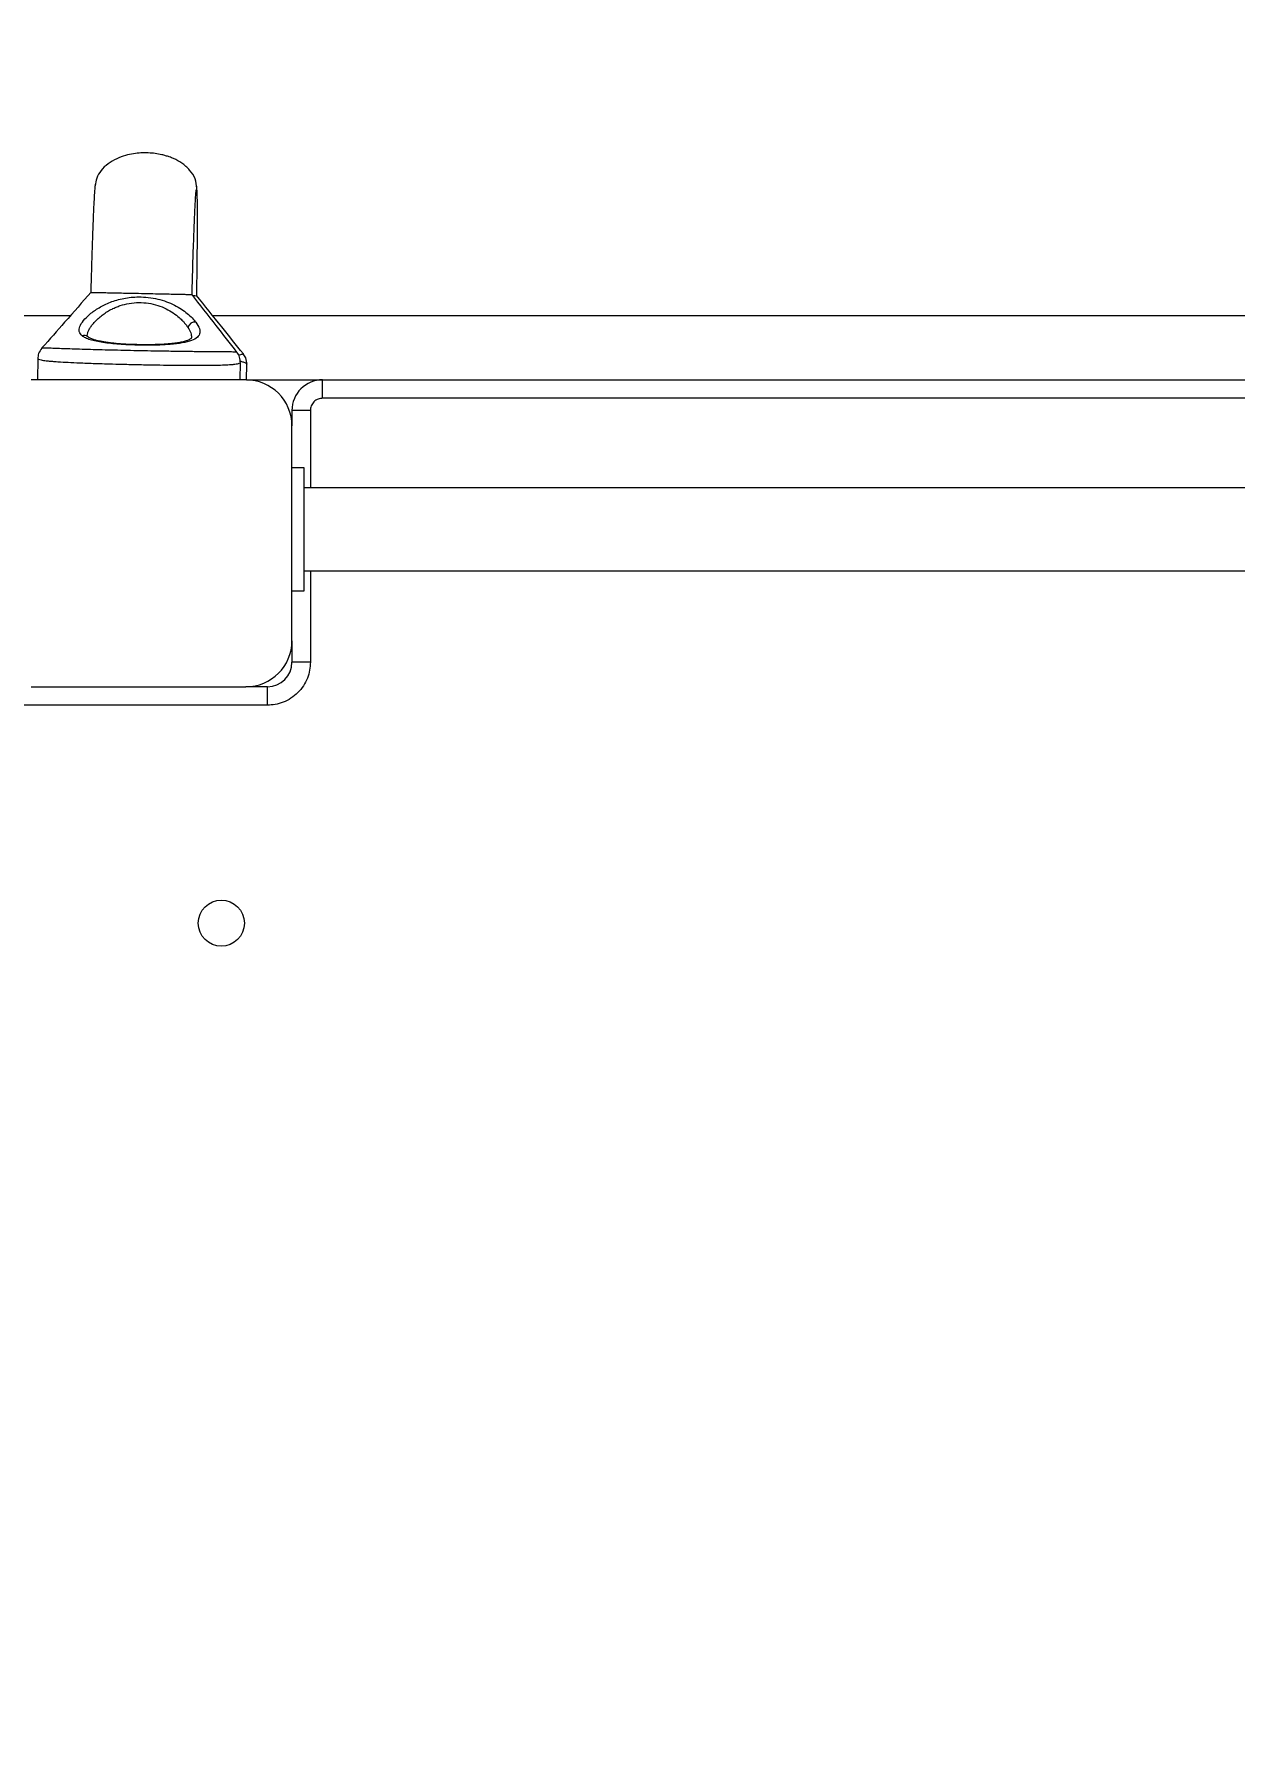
# Model space of a CAD drawing. Header units: millimetres. Extents: x -9110 to 8278, y -6387 to 5914.
# Drawn here: x -2915 to -2524, y -940 to -383 of the extents above; entities that cross this region are included whole.
import ezdxf

# ---------------------------------------------------------------- set-up
doc = ezdxf.new("R2010")
doc.units = ezdxf.units.MM
for name, color, linetype in [('DIKOM_ОБЪЕКТ', 7, 'Continuous'), ('DIKOM_РАЗМЕР_ЗОНА', 7, 'Continuous'), ('DIKOM_РАЗМЕР_ОБЪЕКТА', 7, 'Continuous')]:
    doc.layers.add(name, color=color, linetype=linetype)
doc.styles.add('style1', font='arial.ttf', dxfattribs={"width": 0.8})
doc.dimstyles.new('1-50', dxfattribs={"dimtxt": 300, "dimasz": 200, "dimexe": 100, "dimexo": 0, "dimgap": 100, "dimtad": 1, "dimtxsty": 'style1', "dimcen": 200, "dimclrd": 7, "dimclre": 7, "dimclrt": 7, "dimadec": 1, "dimazin": 2, "dimtfac": 1, "dimtmove": 0, "dimatfit": 2, "dimfxl": 0, "dimlwd": 25, "dimlwe": 18, "dimarcsym": 0})

# ---------------------------------------------------------------- blocks, each defined once
blk = doc.blocks.new('*D9')
at = {"layer": 'Defpoints', "color": 0, "transparency": 16777216}
for p in [(-2194.75, 3914.39), (-7206.95, -3406.45), (-367.75, -3406.45)]:
    blk.add_point(p, dxfattribs=at)
at = {"layer": 'DIKOM_РАЗМЕР_ОБЪЕКТА', "color": 7, "lineweight": 18, "transparency": 16777216}
for p, q in [((-2194.75, 3914.39), (-7306.95, 3914.39)), ((-367.75, -3406.45), (-7306.95, -3406.45))]:
    blk.add_line(p, q, dxfattribs=at)
at = {"layer": 'DIKOM_РАЗМЕР_ОБЪЕКТА', "color": 7, "lineweight": 25, "transparency": 16777216}
blk.add_line((-7206.95, 3714.39), (-7206.95, -3206.45), dxfattribs=at)
at = {"layer": 'DIKOM_РАЗМЕР_ОБЪЕКТА', "color": 7, "transparency": 16777216}
for points in [[(-7240.28, 3714.39), (-7173.61, 3714.39), (-7206.95, 3914.39)], [(-7240.28, -3206.45), (-7173.61, -3206.45), (-7206.95, -3406.45)]]:
    blk.add_solid(points, dxfattribs=at)
at = {"layer": 'DIKOM_РАЗМЕР_ОБЪЕКТА', "color": 7, "transparency": 16777216, "insert": (-7460.22, 292.26), "char_height": 300, "attachment_point": 5, "rotation": 90, "style": 'style1'}
blk.add_mtext('7300', dxfattribs=at)
blk = doc.blocks.new('*D10')
at = {"layer": 'Defpoints', "color": 0, "transparency": 16777216}
for p in [(-3851.31, 5914.39), (-8660.16, -5406.45), (-497.85, -5406.45)]:
    blk.add_point(p, dxfattribs=at)
at = {"layer": 'DIKOM_РАЗМЕР_ЗОНА', "color": 7, "lineweight": 18, "transparency": 16777216}
for p, q in [((-3851.31, 5914.39), (-8760.16, 5914.39)), ((-497.85, -5406.45), (-8760.16, -5406.45))]:
    blk.add_line(p, q, dxfattribs=at)
at = {"layer": 'DIKOM_РАЗМЕР_ЗОНА', "color": 7, "lineweight": 25, "transparency": 16777216}
blk.add_line((-8660.16, 5714.39), (-8660.16, -5206.45), dxfattribs=at)
at = {"layer": 'DIKOM_РАЗМЕР_ЗОНА', "color": 7, "transparency": 16777216}
for points in [[(-8693.49, 5714.39), (-8626.83, 5714.39), (-8660.16, 5914.39)], [(-8693.49, -5206.45), (-8626.83, -5206.45), (-8660.16, -5406.45)]]:
    blk.add_solid(points, dxfattribs=at)
at = {"layer": 'DIKOM_РАЗМЕР_ЗОНА', "color": 7, "transparency": 16777216, "insert": (-8913.43, 268.46), "char_height": 300, "attachment_point": 5, "rotation": 90, "style": 'style1'}
blk.add_mtext('11300', dxfattribs=at)
blk = doc.blocks.new('*D11')
at = {"layer": 'Defpoints', "color": 0, "transparency": 16777216}
for p in [(-6509.94, 303.97), (6278.2, -1263.03), (6278.2, -4309.96)]:
    blk.add_point(p, dxfattribs=at)
at = {"layer": 'DIKOM_РАЗМЕР_ОБЪЕКТА', "color": 7, "lineweight": 18, "transparency": 16777216}
for p, q in [((-6509.94, 303.97), (-6509.94, -4409.96)), ((6278.2, -1263.03), (6278.2, -4409.96))]:
    blk.add_line(p, q, dxfattribs=at)
at = {"layer": 'DIKOM_РАЗМЕР_ОБЪЕКТА', "color": 7, "lineweight": 25, "transparency": 16777216}
blk.add_line((-6309.94, -4309.96), (6078.2, -4309.96), dxfattribs=at)
at = {"layer": 'DIKOM_РАЗМЕР_ОБЪЕКТА', "color": 7, "transparency": 16777216}
for points in [[(-6309.94, -4276.63), (-6309.94, -4343.29), (-6509.94, -4309.96)], [(6078.2, -4276.63), (6078.2, -4343.29), (6278.2, -4309.96)]]:
    blk.add_solid(points, dxfattribs=at)
at = {"layer": 'DIKOM_РАЗМЕР_ОБЪЕКТА', "color": 7, "transparency": 16777216, "insert": (-27.26, -4056.79), "char_height": 300, "attachment_point": 5, "style": 'style1'}
blk.add_mtext('12800', dxfattribs=at)

msp = doc.modelspace()

# ---------------------------------------------------------------- linework, layer by layer
at = {"layer": 'DIKOM_ОБЪЕКТ', "color": 7, "linetype": 'Continuous', "lineweight": 15}
for p, q in [((-2930.52, -475.032), (-2903.317, -475.032)), ((-2857.125, -475.032), (-2194.816, -475.032)), ((-2897.926, -481.665), (-2897.937, -481.593)), ((-2914.029, -489.049), (-2914.174, -496.032)), ((-2849.201, -487.018), (-2849.177, -487.031)), ((-2848.159, -496.032), (-2848.042, -490.362)), ((-2846.015, -496.033), (-2845.91, -490.952)), ((-2846.248, -496.032), (-2916.248, -496.032)), ((-2846.015, -496.032), (-2194.816, -496.032)), ((-2821.248, -502.032), (-2821.248, -496.032)), ((-2831.248, -506.032), (-2831.248, -511.032)), ((-2825.248, -506.032), (-2831.248, -506.032)), ((-2825.248, -506.032), (-2825.248, -531.249)), ((-2194.816, -502.032), (-2821.248, -502.032)), ((-2831.248, -581.032), (-2831.248, -511.032)), ((-2827.248, -524.749), (-2831.248, -524.749)), ((-2827.248, -564.749), (-2827.248, -524.749)), ((-2194.816, -531.249), (-2827.248, -531.249)), ((-2827.248, -558.249), (-2194.816, -558.249)), ((-2825.248, -558.249), (-2825.248, -588.032)), ((-2831.248, -564.749), (-2827.248, -564.749)), ((-2831.248, -581.032), (-2831.248, -588.032)), ((-2825.248, -588.032), (-2831.248, -588.032)), ((-2916.248, -596.032), (-2846.248, -596.032)), ((-2839.248, -596.032), (-2846.248, -596.032)), ((-2839.248, -602.032), (-2839.248, -596.032)), ((-2839.248, -602.032), (-2921.248, -602.032))]:
    msp.add_line(p, q, dxfattribs=at)
at = {"layer": 'DIKOM_ОБЪЕКТ', "color": 7, "linetype": 'Continuous', "lineweight": 15, "flags": 128}
msp.add_lwpolyline([(-2847.087, -487.543), (-2847.077, -487.555), (-2847.094, -487.588), (-2847.152, -487.627), (-2847.253, -487.673), (-2847.52, -487.764), (-2847.791, -487.841), (-2847.988, -487.891), (-2848.043, -487.905), (-2848.057, -487.908), (-2848.061, -487.909), (-2848.062, -487.909), (-2848.062, -487.91), (-2848.062, -487.91), (-2848.062, -487.91), (-2848.062, -487.91), (-2848.062, -487.91), (-2848.062, -487.91), (-2848.062, -487.91), (-2848.442, -487.998), (-2848.631, -488.037)], dxfattribs=at)
at = {"layer": 'DIKOM_ОБЪЕКТ', "color": 7, "linetype": 'Continuous', "lineweight": 15}
msp.add_circle((-2854.248, -673.032), 7.5, dxfattribs=at)
for centre, radius, start, end in [((-2862.928, -479.495), 2.248, 80.28234, 166.91989), ((-2898.92, -483.393), 1.82, 49.28895, 112.17341), ((-2846.248, -511.032), 15, 0, 90), ((-2821.248, -506.032), 10, 90, 180), ((-2846.248, -581.032), 15, 270, 0), ((-2839.248, -588.032), 8, 270, 0)]:
    msp.add_arc(centre, radius, start, end, dxfattribs=at)
for points, knots in [([(-2862.24, -433.615), (-2862.342, -432.585), (-2862.547, -430.501), (-2864.432, -427.61), (-2866.946, -425.453), (-2869.305, -424.167), (-2871.107, -423.448), (-2872.412, -423.026), (-2874.661, -422.442), (-2878.172, -421.981), (-2882.153, -422.198), (-2885.606, -422.945), (-2888.438, -423.969), (-2891.217, -425.569), (-2893.496, -427.715), (-2895.018, -430.244), (-2895.235, -432.01), (-2895.34, -432.857)], [0, 0, 0, 0, 0.0789997, 0.1598851, 0.2389901, 0.3068034, 0.3408326, 0.3683276, 0.3974818, 0.4946725, 0.6014545, 0.659632, 0.7282086, 0.801414, 0.8729144, 0.9390734, 1, 1, 1, 1]), ([(-2895.255, -432.209), (-2895.295, -432.313), (-2895.37, -432.511), (-2895.498, -433.81), (-2895.625, -435.614), (-2895.748, -437.783), (-2895.862, -440.136), (-2895.968, -442.535), (-2896.063, -444.867), (-2896.145, -447.053), (-2896.218, -449.033), (-2896.284, -450.932), (-2896.354, -453.028), (-2896.45, -456.003), (-2896.577, -460.216), (-2896.694, -464.257), (-2896.764, -466.949), (-2896.78, -467.568)], [0, 0, 0, 0, 0.117616, 0.2256615, 0.3232289, 0.4101343, 0.4865689, 0.5530776, 0.6103782, 0.6591675, 0.700165, 0.7340855, 0.7710472, 0.8174353, 0.8912562, 0.975006, 1, 1, 1, 1]), ([(-2863.789, -468.25), (-2863.745, -466.631), (-2863.654, -463.264), (-2863.514, -458.521), (-2863.368, -453.895), (-2863.219, -449.538), (-2863.071, -445.545), (-2862.924, -442.025), (-2862.782, -439.065), (-2862.649, -436.738), (-2862.528, -435.104), (-2862.424, -434.152), (-2862.367, -434.077), (-2862.341, -434.042)], [0, 0, 0, 0, 0.0699028, 0.1454101, 0.2262253, 0.3123946, 0.4036511, 0.4995043, 0.5991136, 0.7014635, 0.8052676, 0.9092245, 1, 1, 1, 1]), ([(-2862.252, -468.638), (-2862.252, -468.618), (-2862.224, -466.871), (-2862.181, -463.546), (-2862.121, -458.666), (-2862.075, -453.963), (-2862.043, -449.493), (-2862.026, -445.38), (-2862.028, -441.724), (-2862.049, -438.619), (-2862.087, -436.137), (-2862.143, -434.338), (-2862.215, -433.193), (-2862.276, -433.004), (-2862.306, -432.91)], [0, 0, 0, 0, 0.0007897, 0.0700638, 0.1444211, 0.224044, 0.3089805, 0.3989678, 0.4935296, 0.5918455, 0.6929185, 0.7954951, 0.8983025, 1, 1, 1, 1]), ([(-2896.677, -467.449), (-2899.504, -470.684), (-2904.617, -476.536), (-2910.192, -482.845), (-2912.684, -485.666)], [0, 0, 0, 0, 0.5529773, 1, 1, 1, 1]), ([(-2896.781, -467.568), (-2896.698, -467.567), (-2896.527, -467.565), (-2895.199, -467.586), (-2893.595, -467.614), (-2891.772, -467.648), (-2889.487, -467.692), (-2886.815, -467.744), (-2884.02, -467.801), (-2880.913, -467.864), (-2877.463, -467.936), (-2874.112, -468.007), (-2871.189, -468.07), (-2868.968, -468.119), (-2867.151, -468.161), (-2865.447, -468.2), (-2864.17, -468.234), (-2863.731, -468.248), (-2863.793, -468.249), (-2863.795, -468.249)], [0, 0, 0, 0, 0.0657957, 0.1354357, 0.181975, 0.2298507, 0.2926105, 0.3571513, 0.419243, 0.4823996, 0.5634955, 0.6468956, 0.7076266, 0.7698243, 0.8153203, 0.861937, 0.9372065, 0.9983341, 1, 1, 1, 1]), ([(-2899.606, -481.708), (-2899.989, -481.275), (-2900.753, -480.412), (-2900.501, -478.71), (-2899.295, -476.75), (-2897.155, -474.615), (-2894.203, -472.503), (-2890.488, -470.656), (-2886.815, -469.581), (-2883.653, -469.098), (-2882.023, -469.042), (-2881.212, -469.014)], [0, 0, 0, 0, 0.1240334, 0.2477666, 0.371201, 0.4946912, 0.6195617, 0.7452603, 0.8723117, 0.936455, 1, 1, 1, 1]), ([(-2897.937, -481.593), (-2897.903, -481.316), (-2897.834, -480.763), (-2897.455, -479.844), (-2896.901, -478.891), (-2896.161, -477.899), (-2895.244, -476.871), (-2894.119, -475.802), (-2892.825, -474.764), (-2891.409, -473.808), (-2889.988, -473.012), (-2888.578, -472.365), (-2886.751, -471.681), (-2884.285, -471.057), (-2881.127, -470.773), (-2877.938, -470.999), (-2874.92, -471.709), (-2872.205, -472.819), (-2869.873, -474.198), (-2868.331, -475.411), (-2867.367, -476.304), (-2866.775, -476.9), (-2866.274, -477.455), (-2865.815, -478.014), (-2865.445, -478.5), (-2865.221, -478.832), (-2865.118, -478.986)], [0, 0, 0, 0, 0.0415196, 0.0828611, 0.1253978, 0.1649727, 0.2061567, 0.2502469, 0.2942919, 0.3345529, 0.3746765, 0.4068963, 0.4373466, 0.4998262, 0.5621401, 0.6236895, 0.6868136, 0.749032, 0.8111844, 0.8730297, 0.8954091, 0.9161185, 0.9425799, 0.9600574, 0.9815262, 1, 1, 1, 1]), ([(-2881.212, -469.014), (-2880.148, -469.043), (-2878.025, -469.102), (-2874.942, -469.668), (-2872.076, -470.535), (-2869.49, -471.672), (-2867.221, -472.991), (-2865.296, -474.414), (-2863.691, -475.872), (-2862.928, -476.811), (-2862.549, -477.279)], [0, 0, 0, 0, 0.1266681, 0.2527246, 0.3792568, 0.5050748, 0.6302151, 0.7544844, 0.877758, 1, 1, 1, 1]), ([(-2849.165, -487.021), (-2851.416, -484.136), (-2856.246, -477.942), (-2861.225, -471.544), (-2863.884, -468.127)], [0, 0, 0, 0, 0.4659636, 1, 1, 1, 1]), ([(-2863.523, -468.6), (-2863.042, -468.613), (-2862.364, -468.631), (-2862.278, -468.637), (-2862.253, -468.639)], [0, 0, 0, 0, 0.7077359, 1, 1, 1, 1]), ([(-2847.084, -487.541), (-2849.418, -484.636), (-2854.428, -478.399), (-2859.592, -471.957), (-2862.352, -468.515)], [0, 0, 0, 0, 0.4656881, 1, 1, 1, 1]), ([(-2862.549, -477.279), (-2862.094, -477.994), (-2861.188, -479.418), (-2861.167, -481.163), (-2862.233, -482.535), (-2864.477, -483.533), (-2867.762, -484.21), (-2871.901, -484.613), (-2876.638, -484.8), (-2879.979, -484.756), (-2881.65, -484.735)], [0, 0, 0, 0, 0.1240037, 0.247037, 0.3710789, 0.4960285, 0.6213189, 0.7471104, 0.8734842, 1, 1, 1, 1]), ([(-2881.65, -484.735), (-2882.648, -484.704), (-2884.652, -484.644), (-2887.561, -484.466), (-2890.321, -484.221), (-2892.85, -483.902), (-2895.103, -483.501), (-2897.008, -483.01), (-2898.568, -482.429), (-2899.26, -481.948), (-2899.606, -481.708)], [0, 0, 0, 0, 0.1251409, 0.2511819, 0.3761693, 0.5019013, 0.6266134, 0.7516898, 0.8759193, 1, 1, 1, 1]), ([(-2897.729, -482.017), (-2897.811, -481.923), (-2897.975, -481.734), (-2897.952, -481.705), (-2897.94, -481.691)], [0, 0, 0, 0, 0.4948339, 1, 1, 1, 1]), ([(-2863.943, -482.196), (-2863.96, -482.294), (-2863.991, -482.473), (-2864.201, -482.644), (-2864.748, -483.003), (-2865.864, -483.442), (-2867.338, -483.798), (-2869, -484.082), (-2871.017, -484.319), (-2873.597, -484.507), (-2876.648, -484.616), (-2880.022, -484.629), (-2883.566, -484.541), (-2886.95, -484.351), (-2889.601, -484.106), (-2891.49, -483.867), (-2892.811, -483.659), (-2893.944, -483.441), (-2894.995, -483.197), (-2896.044, -482.893), (-2897.057, -482.505), (-2897.494, -482.188), (-2897.729, -482.017)], [0, 0, 0, 0, 0.0615046, 0.1121432, 0.1554521, 0.2168966, 0.2645358, 0.3044885, 0.3530968, 0.4104611, 0.4720574, 0.5369013, 0.6048236, 0.6741845, 0.7352482, 0.7711689, 0.8029954, 0.8323757, 0.8620454, 0.9002962, 0.9462484, 1, 1, 1, 1]), ([(-2865.118, -478.986), (-2864.762, -479.59), (-2864.073, -480.759), (-2863.998, -481.735), (-2863.961, -482.207)], [0, 0, 0, 0, 0.5166932, 1, 1, 1, 1]), ([(-2912.699, -485.682), (-2913.118, -486.258), (-2913.872, -487.293), (-2913.983, -488.625), (-2914.033, -489.216)], [0, 0, 0, 0, 0.5565437, 1, 1, 1, 1]), ([(-2913.997, -489.049), (-2914.007, -489.071), (-2914.047, -489.161), (-2913.774, -489.337), (-2913.002, -489.572), (-2911.627, -489.779), (-2910.052, -489.944), (-2908.48, -490.075), (-2906.3, -490.224), (-2903.317, -490.387), (-2899.898, -490.535), (-2896.673, -490.656), (-2893.842, -490.75), (-2890.377, -490.855), (-2886.229, -490.965), (-2883.034, -491.034), (-2881.429, -491.069)], [0, 0, 0, 0, 0.0188456, 0.0789097, 0.1692008, 0.2627947, 0.3200975, 0.3790454, 0.4396321, 0.5335587, 0.6311762, 0.6916437, 0.7525115, 0.8137965, 0.9064405, 1, 1, 1, 1]), ([(-2912.643, -485.695), (-2912.648, -485.682), (-2912.673, -485.618), (-2912.113, -485.603), (-2910.982, -485.615), (-2909.269, -485.675), (-2907.07, -485.755), (-2904.399, -485.849), (-2901.318, -485.951), (-2897.867, -486.056), (-2894.114, -486.161), (-2890.126, -486.264), (-2885.963, -486.364), (-2883.124, -486.424), (-2881.698, -486.455)], [0, 0, 0, 0, 0.0227516, 0.1149446, 0.2059608, 0.2956469, 0.3852734, 0.4736246, 0.5621606, 0.649904, 0.7375082, 0.8251511, 0.9121639, 1, 1, 1, 1]), ([(-2881.698, -486.455), (-2880.208, -486.485), (-2877.207, -486.545), (-2873.287, -486.615), (-2869.958, -486.668), (-2867.2, -486.708), (-2865.093, -486.736), (-2863.579, -486.753), (-2862.596, -486.764), (-2861.606, -486.775), (-2860.613, -486.784), (-2859.62, -486.794), (-2858.632, -486.802), (-2857.618, -486.81), (-2856.513, -486.817), (-2855.322, -486.825), (-2854.212, -486.831), (-2853.315, -486.836), (-2852.455, -486.841), (-2851.65, -486.848), (-2850.848, -486.86), (-2850.223, -486.877), (-2849.669, -486.907), (-2849.295, -486.946), (-2849.228, -486.998), (-2849.201, -487.018)], [0, 0, 0, 0, 0.0890096, 0.1793098, 0.2380123, 0.2980886, 0.3587796, 0.3818444, 0.4057312, 0.4304631, 0.4560591, 0.4825619, 0.5099939, 0.5383699, 0.5708608, 0.6114586, 0.6554629, 0.6904373, 0.7179891, 0.7667639, 0.8076906, 0.8557415, 0.8975857, 0.9590816, 1, 1, 1, 1]), ([(-2848.046, -490.526), (-2848.076, -489.898), (-2848.137, -488.596), (-2848.821, -487.552), (-2849.174, -487.012)], [0, 0, 0, 0, 0.483091, 1, 1, 1, 1]), ([(-2848.123, -489.928), (-2848.066, -489.941), (-2847.577, -490.059), (-2846.958, -490.266), (-2846.289, -490.543), (-2845.944, -490.772), (-2845.943, -490.899), (-2845.942, -490.951)], [0, 0, 0, 0, 0.0357704, 0.3054049, 0.5549908, 0.8188385, 1, 1, 1, 1]), ([(-2845.913, -491.118), (-2845.977, -490.317), (-2846.087, -488.934), (-2846.798, -487.96), (-2847.098, -487.551)], [0, 0, 0, 0, 0.5797244, 1, 1, 1, 1]), ([(-2881.429, -491.069), (-2879.81, -491.1), (-2876.597, -491.163), (-2871.909, -491.232), (-2867.484, -491.279), (-2863.742, -491.299), (-2860.658, -491.297), (-2858.167, -491.28), (-2855.614, -491.242), (-2853.167, -491.173), (-2851.191, -491.067), (-2849.839, -490.943), (-2848.934, -490.811), (-2848.278, -490.627), (-2847.936, -490.481), (-2848.048, -490.365), (-2848.05, -490.362)], [0, 0, 0, 0, 0.0929497, 0.1844317, 0.2744545, 0.363012, 0.4278755, 0.4910295, 0.5524826, 0.6414305, 0.7265524, 0.7886498, 0.8492416, 0.9083285, 0.99787, 1, 1, 1, 1]), ([(-2821.248, -502.032), (-2821.751, -502.085), (-2822.525, -502.167), (-2823.457, -502.666), (-2824.097, -503.182), (-2824.614, -503.823), (-2825.112, -504.754), (-2825.194, -505.528), (-2825.248, -506.032)], [0, 0, 0, 0, 0.2394633, 0.3683949, 0.5000112, 0.6316658, 0.7605509, 1, 1, 1, 1]), ([(-2825.248, -588.032), (-2825.293, -588.885), (-2825.387, -590.644), (-2826.166, -593.253), (-2827.457, -595.763), (-2829.278, -598.001), (-2831.517, -599.822), (-2834.026, -601.114), (-2836.635, -601.893), (-2838.394, -601.986), (-2839.248, -602.032)], [0, 0, 0, 0, 0.1165163, 0.2400166, 0.3686424, 0.4999947, 0.6313613, 0.7599944, 0.8834934, 1, 1, 1, 1])]:
    msp.add_open_spline(points, degree=3, knots=knots, dxfattribs=at)

# ---------------------------------------------------------------- dimensions: what is measured, and where the dimension line sits
at = {"layer": 'DIKOM_РАЗМЕР_ЗОНА'}
dim = msp.add_linear_dim(base=(-8660.16, -5406.454), p1=(-3851.314, 5914.391), p2=(-497.849, -5406.454), angle=90, text='11300', dimstyle='1-50', dxfattribs=at)
dim.commit()
dim.dimension.update_dxf_attribs({"geometry": '*D10', "text_midpoint": (-8660.16, 268.455), "dimtype": 160})
at = {"layer": 'DIKOM_РАЗМЕР_ОБЪЕКТА'}
dim = msp.add_linear_dim(base=(-7206.946, -3406.454), p1=(-2194.748, 3914.391), p2=(-367.748, -3406.454), angle=90, text='7300', dimstyle='1-50', dxfattribs=at)
dim.commit()
dim.dimension.update_dxf_attribs({"geometry": '*D9', "text_midpoint": (-7206.946, 292.262), "dimtype": 160})
dim = msp.add_linear_dim(base=(6278.196, -4309.959), p1=(-6509.939, 303.968), p2=(6278.196, -1263.032), text='12800', dimstyle='1-50', dxfattribs=at)
dim.commit()
dim.dimension.update_dxf_attribs({"geometry": '*D11', "text_midpoint": (-27.257, -4309.959), "dimtype": 160})

doc.saveas('drawing.dxf')
